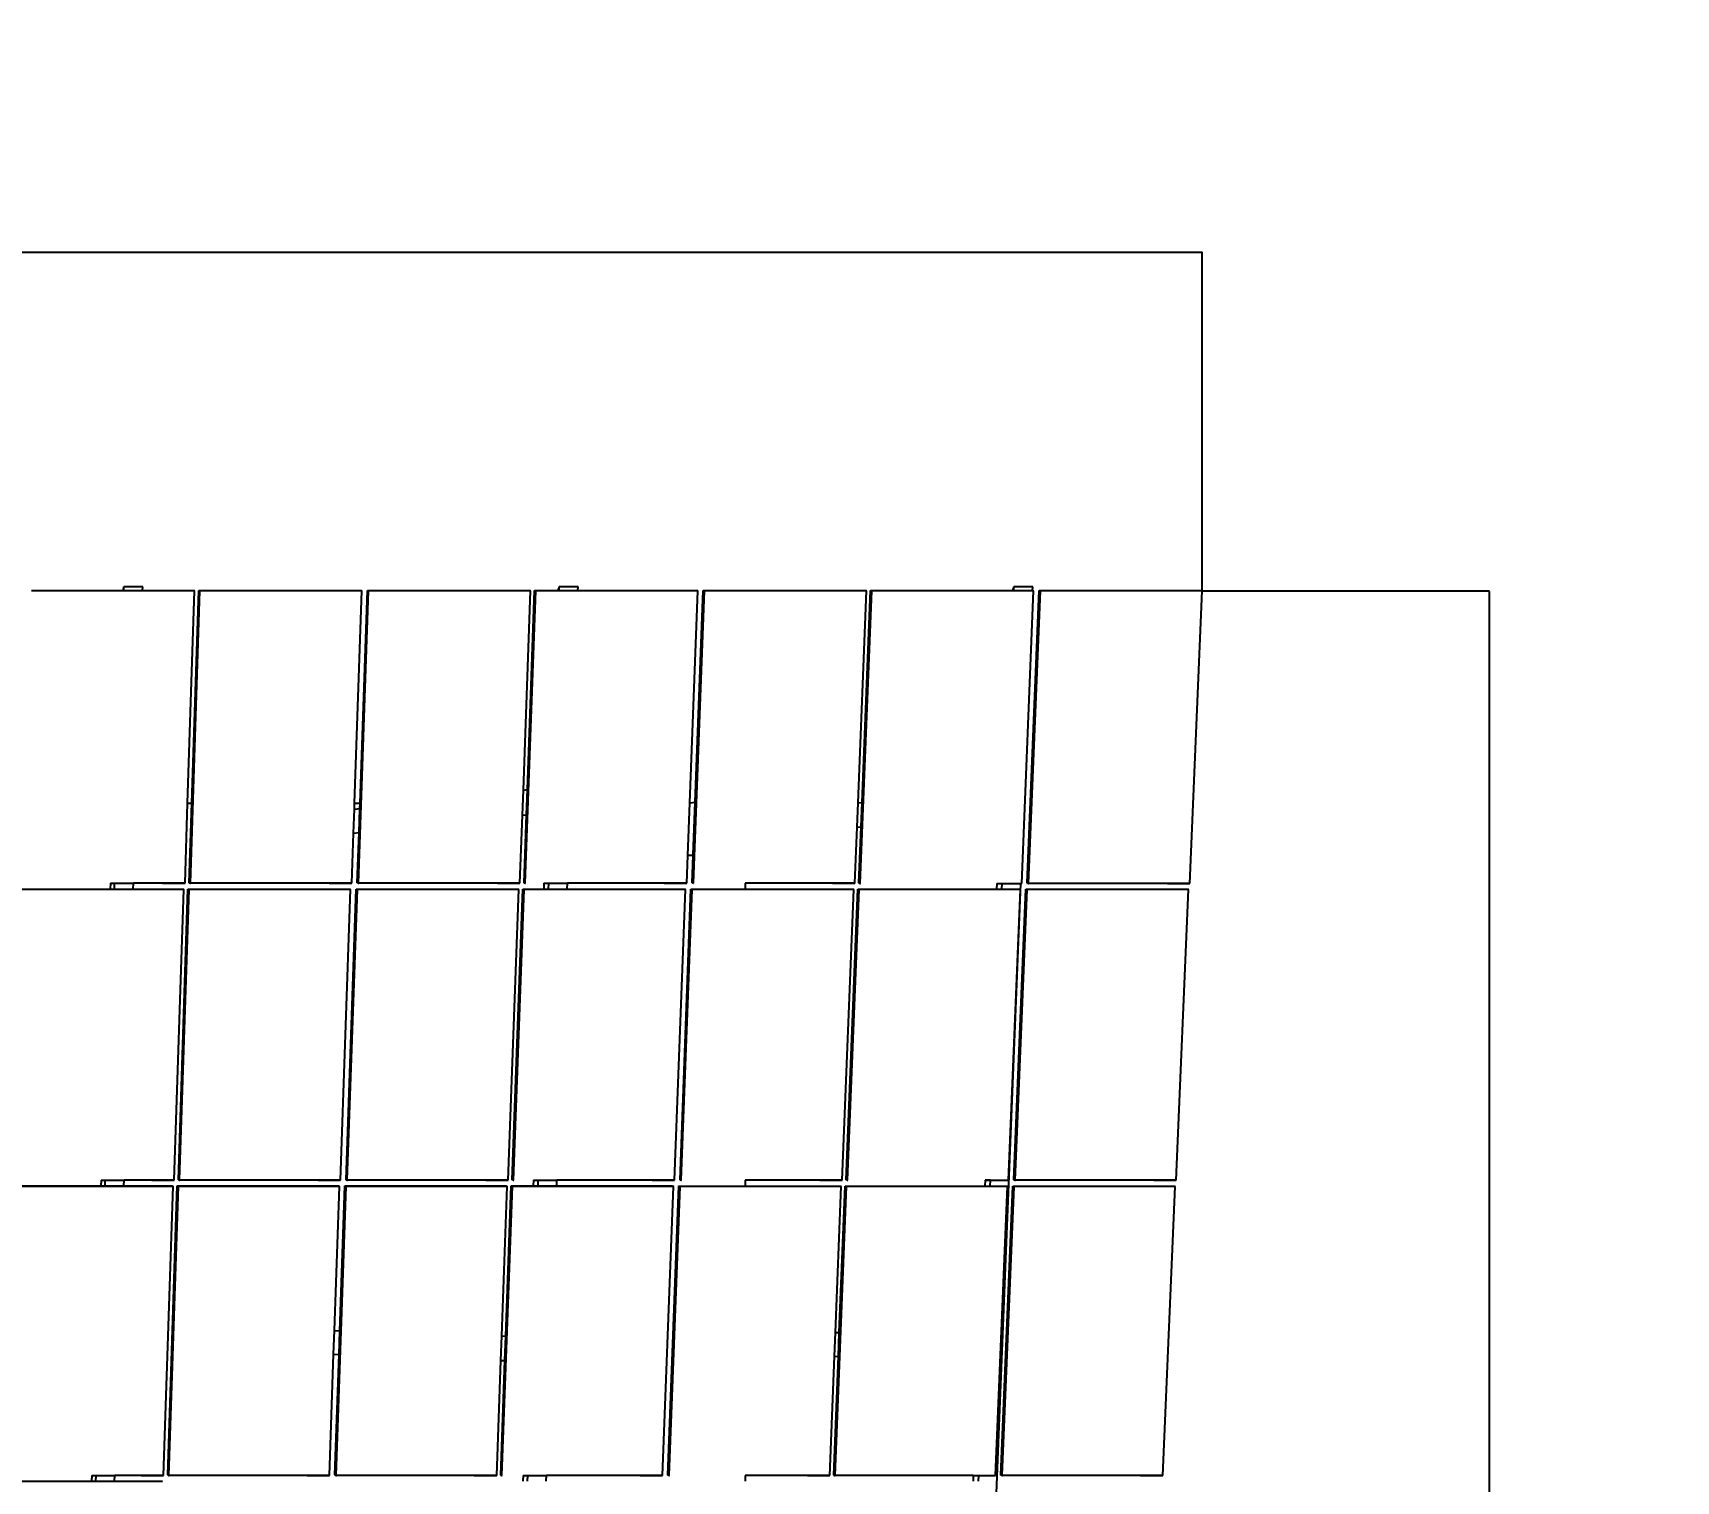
# Model space of a CAD drawing. Header units: inches. Extents: x -1856 to 1878, y -1863 to 1709.
# Drawn here: x 1251 to 1878, y -100 to 452 of the extents above; entities that cross this region are included whole.
import ezdxf

# ---------------------------------------------------------------- set-up
doc = ezdxf.new("R2010")
doc.units = ezdxf.units.IN
doc.header["$MEASUREMENT"] = 0
doc.dimstyles.get("Standard").update_dxf_attribs({"dimtxt": 36, "dimasz": 0.18, "dimexe": 0.18, "dimexo": 0.0625, "dimgap": 0.09, "dimtad": 0, "dimtih": 1, "dimtoh": 1, "dimdec": 4, "dimzin": 0, "dimdsep": 46, "dimtxsty": 'Standard', "dimcen": 0.09, "dimclrd": 1, "dimclre": 1, "dimclrt": 1, "dimadec": 0, "dimazin": 0, "dimtfac": 1, "dimtdec": 4, "dimtofl": 0, "dimtmove": 0, "dimatfit": 3, "dimfxl": 1, "dimtolj": 1, "dimtzin": 0, "dimarcsym": 0})

# ---------------------------------------------------------------- blocks, each defined once
blk = doc.blocks.new('*D1')
at = {"color": 1, "lineweight": -2, "transparency": 16777216}
for p, q in [((1697.19, 239.3), (1806.74, 239.3)), ((1806.56, 239.12), (1806.56, -615.37)), ((1806.56, -1506.04), (1806.56, -651.55)), ((1609.48, -1506.22), (1806.74, -1506.22))]:
    blk.add_line(p, q, dxfattribs=at)
at = {"color": 1, "transparency": 16777216}
for points in [[(1806.53, 239.12), (1806.59, 239.12), (1806.56, 239.3)], [(1806.53, -1506.04), (1806.59, -1506.04), (1806.56, -1506.22)]]:
    blk.add_solid(points, dxfattribs=at)
at = {"layer": 'Defpoints', "color": 0, "transparency": 16777216}
for p in [(1697.13, 239.3), (1609.42, -1506.22), (1806.56, -1506.22)]:
    blk.add_point(p, dxfattribs=at)
at = {"color": 1, "transparency": 16777216, "insert": (1806.56, -633.46), "char_height": 36, "attachment_point": 5}
blk.add_mtext('\\A1;126\' 4"', dxfattribs=at)
blk = doc.blocks.new('*D2')
at = {"color": 1, "lineweight": -2, "transparency": 16777216}
for p, q in [((545.7, 239.51), (545.7, 368.64)), ((545.88, 368.46), (1019.32, 368.46)), ((1696.95, 368.46), (1223.5, 368.46)), ((1697.13, 239.36), (1697.13, 368.64))]:
    blk.add_line(p, q, dxfattribs=at)
at = {"color": 1, "transparency": 16777216}
for points in [[(545.88, 368.49), (545.88, 368.43), (545.7, 368.46)], [(1696.95, 368.49), (1696.95, 368.43), (1697.13, 368.46)]]:
    blk.add_solid(points, dxfattribs=at)
at = {"layer": 'Defpoints', "color": 0, "transparency": 16777216}
for p in [(545.7, 368.46), (545.7, 239.45), (1697.13, 239.3)]:
    blk.add_point(p, dxfattribs=at)
at = {"color": 1, "transparency": 16777216, "insert": (1121.41, 368.46), "char_height": 36, "attachment_point": 5}
blk.add_mtext('\\A1; 80\' 2"', dxfattribs=at)

msp = doc.modelspace()

# ---------------------------------------------------------------- linework, layer by layer
for p, q in [((1250.53766, 239.43015), (1285.34969, 239.42958)), ((1250.98687, 239.30855), (1251.07688, 239.3096)), ((1312.74431, 239.30859), (1251.07688, 239.3096)), ((1285.76276, 240.87433), (1285.34969, 239.42958)), ((1285.34969, 239.42958), (1285.71749, 239.42958)), ((1285.71749, 239.42958), (1285.76276, 240.87433)), ((1285.71749, 239.42958), (1292.88515, 239.42946)), ((1292.93067, 240.87433), (1285.76276, 240.87433)), ((1292.88515, 239.42946), (1292.93067, 240.87433)), ((1292.88515, 239.42946), (1312.47181, 239.42914)), ((1310.08189, 158.31563), (1312.74431, 239.30859)), ((1310.91396, 127.774), (1314.58545, 239.30719)), ((1311.10302, 127.77375), (1314.77501, 239.30615)), ((1311.64305, 158.31563), (1314.31256, 239.42774)), ((1312.47181, 239.42914), (1312.74431, 239.30859)), ((1314.31256, 239.42774), (1314.58545, 239.30719)), ((1314.31256, 239.42774), (1376.2467, 239.42674)), ((1314.58545, 239.30719), (1314.77501, 239.30615)), ((1314.77501, 239.30615), (1314.86502, 239.3072)), ((1376.53245, 239.30619), (1314.86502, 239.3072)), ((1373.74074, 158.31563), (1376.53245, 239.30619)), ((1375.07485, 127.77299), (1378.92604, 239.30619)), ((1375.26391, 127.77275), (1379.1156, 239.30514)), ((1375.83966, 158.31563), (1378.63979, 239.42674)), ((1376.2467, 239.42674), (1376.53245, 239.30619)), ((1378.63979, 239.42674), (1378.92604, 239.30619)), ((1378.63979, 239.42674), (1440.57393, 239.42573)), ((1378.92604, 239.30619), (1379.1156, 239.30514)), ((1379.1156, 239.30514), (1379.2056, 239.30619)), ((1440.87303, 239.30518), (1379.2056, 239.30619)), ((1438.13227, 163.34323), (1440.87303, 239.30518)), ((1438.68483, 127.7706), (1442.71416, 239.30378)), ((1438.87388, 127.77036), (1442.90372, 239.30273)), ((1439.67301, 163.51823), (1442.41468, 239.42433)), ((1440.57393, 239.42573), (1440.87303, 239.30518)), ((1442.41468, 239.42433), (1442.71416, 239.30378)), ((1442.41468, 239.42433), (1451.35124, 239.42418)), ((1442.71416, 239.30378), (1442.90372, 239.30273)), ((1442.90372, 239.30273), (1442.99373, 239.30378)), ((1504.66115, 239.30277), (1442.99373, 239.30378)), ((1451.81941, 240.87433), (1451.35124, 239.42418)), ((1451.35124, 239.42418), (1451.7681, 239.42418)), ((1451.7681, 239.42418), (1451.81941, 240.87433)), ((1451.7681, 239.42418), (1458.93575, 239.42406)), ((1458.98732, 240.87433), (1451.81941, 240.87433)), ((1458.93575, 239.42406), (1458.98732, 240.87433)), ((1458.93575, 239.42406), (1504.34881, 239.42332)), ((1501.61558, 158.47118), (1504.66115, 239.30277)), ((1502.84571, 127.7696), (1507.05474, 239.30277)), ((1503.03476, 127.76935), (1507.24429, 239.30172)), ((1503.69586, 158.69072), (1506.7419, 239.42332)), ((1504.34881, 239.42332), (1504.66115, 239.30277)), ((1506.7419, 239.42332), (1507.05474, 239.30277)), ((1506.7419, 239.42332), (1568.67602, 239.42231)), ((1507.05474, 239.30277), (1507.24429, 239.30172)), ((1507.24429, 239.30172), (1507.33431, 239.30277)), ((1569.00172, 239.30176), (1507.33431, 239.30277)), ((1565.82379, 158.41595), (1569.00172, 239.30176)), ((1566.45567, 127.76721), (1570.84285, 239.30037)), ((1566.64472, 127.76696), (1571.03241, 239.29932)), ((1567.33711, 158.56905), (1570.51677, 239.42092)), ((1568.67602, 239.42231), (1569.00172, 239.30176)), ((1570.51677, 239.42092), (1570.84285, 239.30037)), ((1570.51677, 239.42092), (1624.73059, 239.42003)), ((1570.84285, 239.30037), (1571.03241, 239.29932)), ((1571.03241, 239.29932), (1571.12242, 239.30037)), ((1632.78983, 239.29936), (1571.12242, 239.30037)), ((1625.25619, 240.87433), (1624.73059, 239.42003)), ((1624.73059, 239.42003), (1625.19858, 239.42003)), ((1625.19858, 239.42003), (1625.25619, 240.87433)), ((1625.19858, 239.42003), (1632.36624, 239.41991)), ((1632.4241, 240.87433), (1625.25619, 240.87433)), ((1628.22963, 127.7662), (1632.78983, 239.29936)), ((1630.27899, 127.90951), (1634.84398, 239.41991)), ((1630.61654, 127.7662), (1635.18342, 239.29936)), ((1630.80559, 127.76596), (1635.37297, 239.29831)), ((1632.36624, 239.41991), (1632.4241, 240.87433)), ((1632.36624, 239.41991), (1632.45089, 239.41991)), ((1632.45089, 239.41991), (1632.78983, 239.29936)), ((1634.84398, 239.41991), (1635.18342, 239.29936)), ((1634.84398, 239.41991), (1696.7781, 239.4189)), ((1635.18342, 239.29936), (1635.37297, 239.29831)), ((1635.37297, 239.29831), (1635.46299, 239.29936)), ((1697.13039, 239.29835), (1635.46299, 239.29936)), ((1692.3905, 127.7652), (1697.13039, 239.29835)), ((1696.7781, 239.4189), (1697.13039, 239.29835)), ((1437.78722, 153.78009), (1438.13227, 163.34323)), ((1438.13227, 163.34323), (1439.67301, 163.51823)), ((1439.32723, 153.9448), (1439.67301, 163.51823)), ((1309.07797, 127.77539), (1310.08189, 158.31563)), ((1310.08189, 158.31563), (1311.64305, 158.31563)), ((1310.6426, 127.9173), (1311.64305, 158.31563)), ((1373.66163, 156.02065), (1373.74074, 158.31563)), ((1373.74074, 158.31563), (1375.83966, 158.31563)), ((1375.76869, 156.25997), (1375.83966, 158.31563)), ((1500.86081, 138.43911), (1501.61558, 158.47118)), ((1501.61558, 158.47118), (1503.69586, 158.69072)), ((1502.939, 138.6308), (1503.69586, 158.69072)), ((1565.46004, 149.15775), (1565.82379, 158.41595)), ((1565.82379, 158.41595), (1567.33711, 158.56905)), ((1566.97266, 149.30187), (1567.33711, 158.56905)), ((1373.34683, 146.8878), (1373.66163, 156.02065)), ((1373.66163, 156.02065), (1375.76869, 156.25997)), ((1375.45292, 147.11306), (1375.76869, 156.25997)), ((1436.84883, 127.77199), (1437.78722, 153.78009)), ((1437.78722, 153.78009), (1439.32723, 153.9448)), ((1438.38701, 127.9139), (1439.32723, 153.9448)), ((1372.68795, 127.77299), (1373.34683, 146.8878)), ((1373.34683, 146.8878), (1375.45292, 147.11306)), ((1374.7902, 127.9163), (1375.45292, 147.11306)), ((1564.61968, 127.7686), (1565.46004, 149.15775)), ((1565.46004, 149.15775), (1566.97266, 149.30187)), ((1566.1314, 127.91051), (1566.97266, 149.30187)), ((1500.4588, 127.7696), (1500.85831, 138.37278)), ((1500.85831, 138.37278), (1500.86081, 138.43911)), ((1502.92926, 138.37278), (1500.85831, 138.37278)), ((1500.86081, 138.43911), (1502.939, 138.6308)), ((1502.53461, 127.9129), (1502.92926, 138.37278)), ((1502.92926, 138.37278), (1502.939, 138.6308)), ((1246.60313, 125.54904), (1280.5257, 125.54849)), ((1308.63154, 125.40426), (1247.13999, 125.40526)), ((1280.59539, 127.77576), (1280.5257, 125.54849)), ((1280.5257, 125.54849), (1282.14897, 125.54846)), ((1280.59539, 127.77576), (1282.21877, 127.77573)), ((1282.14897, 125.54846), (1282.21877, 127.77573)), ((1282.14897, 125.54846), (1289.29674, 125.54835)), ((1282.21877, 127.77573), (1289.36692, 127.77559)), ((1289.29674, 125.54835), (1289.36692, 127.77559)), ((1289.29674, 125.54835), (1308.36066, 125.54804)), ((1309.07797, 127.77539), (1289.36692, 127.77559)), ((1300.4967, 127.77538), (1309.07792, 127.77399)), ((1304.98707, 14.5055), (1308.63154, 125.40426)), ((1306.5481, 14.6704), (1310.19617, 125.54665)), ((1306.81785, 14.50412), (1310.46742, 125.40287)), ((1307.00637, 14.50388), (1310.65645, 125.40182)), ((1308.36066, 125.54804), (1308.63154, 125.40426)), ((1309.07792, 127.77399), (1309.07797, 127.77539)), ((1310.19617, 125.54665), (1310.46742, 125.40287)), ((1310.19617, 125.54665), (1371.95369, 125.54565)), ((1310.46742, 125.40287), (1310.65645, 125.40182)), ((1310.61364, 127.77295), (1310.54542, 127.77295)), ((1310.91396, 127.774), (1310.6426, 127.9173)), ((1310.65645, 125.40182), (1310.74619, 125.40287)), ((1372.23773, 125.40186), (1310.74619, 125.40287)), ((1310.91396, 127.774), (1310.82421, 127.77295)), ((1310.95806, 127.77375), (1310.91396, 127.774)), ((1310.95806, 127.77375), (1311.10302, 127.77375)), ((1311.10302, 127.77375), (1311.17155, 127.77375)), ((1372.68795, 127.77299), (1311.19275, 127.774)), ((1364.10668, 127.77299), (1372.6879, 127.77159)), ((1368.41613, 14.50312), (1372.23773, 125.40186)), ((1370.51329, 14.6694), (1374.33996, 125.54565)), ((1370.79624, 14.50312), (1374.62449, 125.40186)), ((1370.98476, 14.50288), (1374.81351, 125.40082)), ((1371.95369, 125.54565), (1372.23773, 125.40186)), ((1372.6879, 127.77159), (1372.68795, 127.77299)), ((1374.33996, 125.54565), (1374.62449, 125.40186)), ((1374.33996, 125.54565), (1436.09747, 125.54464)), ((1374.62449, 125.40186), (1374.81351, 125.40082)), ((1374.77453, 127.77195), (1374.70631, 127.77195)), ((1375.07485, 127.77299), (1374.7902, 127.9163)), ((1374.81351, 125.40082), (1374.90326, 125.40186)), ((1436.3948, 125.40086), (1374.90326, 125.40186)), ((1375.07485, 127.77299), (1374.9851, 127.77195)), ((1375.11895, 127.77275), (1375.07485, 127.77299)), ((1375.11895, 127.77275), (1375.26391, 127.77275)), ((1375.26391, 127.77275), (1375.33243, 127.77275)), ((1436.84883, 127.77199), (1375.35364, 127.77299)), ((1428.26757, 127.77199), (1436.84878, 127.77059)), ((1432.39452, 14.50213), (1436.3948, 125.40086)), ((1433.92924, 14.66702), (1437.93298, 125.54325)), ((1434.22529, 14.50075), (1438.23068, 125.39947)), ((1434.41381, 14.5005), (1438.4197, 125.39843)), ((1436.09747, 125.54464), (1436.3948, 125.40086)), ((1436.84878, 127.77059), (1436.84883, 127.77199)), ((1437.93298, 125.54325), (1438.23068, 125.39947)), ((1437.93298, 125.54325), (1445.90578, 125.54313)), ((1438.23068, 125.39947), (1438.4197, 125.39843)), ((1438.3845, 127.76956), (1438.31628, 127.76956)), ((1438.68483, 127.7706), (1438.38701, 127.9139)), ((1438.4197, 125.39843), (1438.50945, 125.39947)), ((1500.00098, 125.39847), (1438.50945, 125.39947)), ((1438.68483, 127.7706), (1438.59507, 127.76956)), ((1438.72892, 127.77036), (1438.68483, 127.7706)), ((1438.72892, 127.77036), (1438.87388, 127.77036)), ((1438.87388, 127.77036), (1438.94241, 127.77036)), ((1445.98448, 127.77046), (1445.90578, 125.54313)), ((1445.90578, 125.54313), (1447.73871, 125.5431)), ((1445.98448, 127.77046), (1447.81752, 127.77043)), ((1447.73871, 125.5431), (1447.81752, 127.77043)), ((1447.73871, 125.5431), (1454.88647, 125.54298)), ((1447.81752, 127.77043), (1454.96567, 127.77029)), ((1454.88647, 125.54298), (1454.96567, 127.77029)), ((1454.88647, 125.54298), (1499.69049, 125.54225)), ((1500.4588, 127.7696), (1454.96567, 127.77029)), ((1491.87754, 127.76959), (1500.45875, 127.7682)), ((1495.82356, 14.49975), (1500.00098, 125.39847)), ((1497.89442, 14.66602), (1502.07676, 125.54225)), ((1498.20368, 14.49975), (1502.38774, 125.39847)), ((1498.3922, 14.4995), (1502.57676, 125.39743)), ((1499.69049, 125.54225), (1500.00098, 125.39847)), ((1500.45875, 127.7682), (1500.4588, 127.7696)), ((1502.07676, 125.54225), (1502.38774, 125.39847)), ((1502.07676, 125.54225), (1522.79874, 125.54192)), ((1502.38774, 125.39847), (1502.57676, 125.39743)), ((1502.54538, 127.76856), (1502.47716, 127.76856)), ((1502.84571, 127.7696), (1502.53461, 127.9129)), ((1502.57676, 125.39743), (1502.66651, 125.39847)), ((1564.15803, 125.39747), (1502.66651, 125.39847)), ((1502.84571, 127.7696), (1502.75595, 127.76856)), ((1502.8898, 127.76936), (1502.84571, 127.7696)), ((1502.8898, 127.76936), (1503.03476, 127.76935)), ((1503.03476, 127.76935), (1503.10329, 127.76935)), ((1522.79874, 127.76922), (1522.79874, 125.54192)), ((1564.61968, 127.7686), (1522.79874, 127.76922)), ((1522.79874, 125.54192), (1563.83427, 125.54125)), ((1556.03842, 127.76859), (1564.61962, 127.7672)), ((1559.80194, 14.49875), (1564.15803, 125.39747)), ((1561.31036, 14.66364), (1565.66976, 125.53986)), ((1561.63271, 14.49737), (1565.99391, 125.39608)), ((1561.82123, 14.49713), (1566.18293, 125.39503)), ((1563.83427, 125.54125), (1564.15803, 125.39747)), ((1564.61962, 127.7672), (1564.61968, 127.7686)), ((1565.66976, 125.53986), (1565.99391, 125.39608)), ((1565.66976, 125.53986), (1618.63595, 125.539)), ((1565.99391, 125.39608), (1566.18293, 125.39503)), ((1566.15534, 127.76616), (1566.08712, 127.76616)), ((1566.45567, 127.76721), (1566.1314, 127.91051)), ((1566.18293, 125.39503), (1566.27268, 125.39608)), ((1627.7642, 125.39507), (1566.27268, 125.39608)), ((1566.45567, 127.76721), (1566.36591, 127.76616)), ((1566.49976, 127.76696), (1566.45567, 127.76721)), ((1566.49976, 127.76696), (1566.64472, 127.76696)), ((1566.64472, 127.76696), (1566.71325, 127.76696)), ((1609.72081, -329.79019), (1627.92421, 127.7662)), ((1618.72404, 127.76621), (1618.63595, 125.539)), ((1618.63595, 125.539), (1620.68784, 125.53897)), ((1618.72404, 127.76621), (1620.77606, 127.7662)), ((1619.64837, 127.7662), (1628.22958, 127.7648)), ((1620.68784, 125.53897), (1620.77606, 127.7662)), ((1620.68784, 125.53897), (1627.42727, 125.53886)), ((1620.77606, 127.7662), (1627.92421, 127.7662)), ((1623.23097, 14.49637), (1627.7642, 125.39507)), ((1625.27554, 14.66265), (1629.81354, 125.53886)), ((1625.61109, 14.49637), (1630.15096, 125.39507)), ((1625.79961, 14.49613), (1630.33998, 125.39403)), ((1627.42727, 125.53886), (1627.7642, 125.39507)), ((1627.92421, 127.7662), (1628.22963, 127.7662)), ((1628.22958, 127.7648), (1628.22963, 127.7662)), ((1629.81354, 125.53886), (1630.15096, 125.39507)), ((1629.81354, 125.53886), (1691.57104, 125.53786)), ((1630.15096, 125.39507), (1630.33998, 125.39403)), ((1630.31621, 127.76516), (1630.24799, 127.76516)), ((1630.61654, 127.7662), (1630.27899, 127.90951)), ((1630.33998, 125.39403), (1630.42973, 125.39507)), ((1691.92125, 125.39407), (1630.42973, 125.39507)), ((1630.61654, 127.7662), (1630.52678, 127.76516)), ((1630.66063, 127.76596), (1630.61654, 127.7662)), ((1630.66063, 127.76596), (1630.80559, 127.76596)), ((1630.80559, 127.76596), (1630.87412, 127.76596)), ((1692.3905, 127.7652), (1630.89532, 127.7662)), ((1683.80924, 127.76519), (1692.39044, 127.7638)), ((1687.20935, 14.49537), (1691.92125, 125.39407)), ((1691.57104, 125.53786), (1691.92125, 125.39407)), ((1692.39044, 127.7638), (1692.3905, 127.7652)), ((1277.051, 14.50586), (1276.98245, 12.31503)), ((1277.051, 14.50586), (1278.66941, 14.50583)), ((1278.60075, 12.31501), (1278.66941, 14.50583)), ((1278.66941, 14.50583), (1285.79777, 14.5057)), ((1285.72874, 12.31489), (1285.79777, 14.5057)), ((1304.98707, 14.5055), (1285.79777, 14.5057)), ((1296.43022, 14.5055), (1304.98703, 14.50411)), ((1304.98703, 14.50411), (1304.98707, 14.5055)), ((1306.51838, 14.50308), (1306.45035, 14.50308)), ((1306.81785, 14.50412), (1306.5481, 14.6704)), ((1306.81785, 14.50412), (1306.72835, 14.50309)), ((1306.86182, 14.50388), (1306.81785, 14.50412)), ((1306.86182, 14.50388), (1307.00637, 14.50388)), ((1307.00637, 14.50388), (1307.0747, 14.50388)), ((1368.41613, 14.50312), (1307.09584, 14.50412)), ((1359.85927, 14.50312), (1368.41608, 14.50173)), ((1368.41608, 14.50173), (1368.41613, 14.50312)), ((1370.49677, 14.50209), (1370.42875, 14.50209)), ((1370.79624, 14.50312), (1370.51329, 14.6694)), ((1370.79624, 14.50312), (1370.70674, 14.50209)), ((1370.84021, 14.50288), (1370.79624, 14.50312)), ((1370.84021, 14.50288), (1370.98476, 14.50288)), ((1370.98476, 14.50288), (1371.05309, 14.50288)), ((1432.39452, 14.50213), (1371.07424, 14.50312)), ((1423.83766, 14.50212), (1432.39447, 14.50073)), ((1432.39447, 14.50073), (1432.39452, 14.50213)), ((1433.92582, 14.49971), (1433.85779, 14.49971)), ((1434.22529, 14.50075), (1433.92924, 14.66702)), ((1434.22529, 14.50075), (1434.13579, 14.49971)), ((1434.26926, 14.5005), (1434.22529, 14.50075)), ((1434.26926, 14.5005), (1434.41381, 14.5005)), ((1434.41381, 14.5005), (1434.48214, 14.5005)), ((1441.98234, 14.5006), (1441.90493, 12.3097)), ((1441.98234, 14.5006), (1443.80975, 14.50056)), ((1443.73223, 12.30967), (1443.80975, 14.50056)), ((1443.80975, 14.50056), (1450.93812, 14.50043)), ((1450.86021, 12.30955), (1450.93812, 14.50043)), ((1495.82356, 14.49975), (1450.93812, 14.50043)), ((1487.26671, 14.49974), (1495.82351, 14.49836)), ((1495.82351, 14.49836), (1495.82356, 14.49975)), ((1497.9042, 14.49871), (1497.83618, 14.49871)), ((1498.20368, 14.49975), (1497.89442, 14.66602)), ((1498.20368, 14.49975), (1498.11417, 14.49871)), ((1498.24764, 14.49951), (1498.20368, 14.49975)), ((1498.24764, 14.49951), (1498.3922, 14.4995)), ((1498.3922, 14.4995), (1498.46053, 14.4995)), ((1522.79874, 14.49928), (1522.79874, 12.30843)), ((1559.80194, 14.49875), (1522.79874, 14.49928)), ((1551.24509, 14.49875), (1559.80189, 14.49736)), ((1559.80189, 14.49736), (1559.80194, 14.49875)), ((1561.33324, 14.49633), (1561.26521, 14.49633)), ((1561.63271, 14.49737), (1561.31036, 14.66364)), ((1561.63271, 14.49737), (1561.5432, 14.49633)), ((1561.67668, 14.49713), (1561.63271, 14.49737)), ((1561.67668, 14.49713), (1561.82123, 14.49713)), ((1561.82123, 14.49713), (1561.88956, 14.49712)), ((1614.2438, 14.49637), (1614.15714, 12.3056)), ((1616.28952, 14.49637), (1614.2438, 14.49637)), ((1614.67412, 14.49637), (1623.23092, 14.49498)), ((1616.20274, 12.30556), (1616.28952, 14.49637)), ((1616.28952, 14.49637), (1623.23097, 14.49637)), ((1623.23092, 14.49498), (1623.23097, 14.49637)), ((1625.31161, 14.49534), (1625.24359, 14.49534)), ((1625.61109, 14.49637), (1625.27554, 14.66265)), ((1625.61109, 14.49637), (1625.52158, 14.49534)), ((1625.65506, 14.49613), (1625.61109, 14.49637)), ((1625.65506, 14.49613), (1625.79961, 14.49613)), ((1625.79961, 14.49613), (1625.86794, 14.49613)), ((1687.20935, 14.49537), (1625.88908, 14.49637)), ((1678.65249, 14.49537), (1687.20929, 14.49398)), ((1687.20929, 14.49398), (1687.20935, 14.49537)), ((1242.69098, 12.31559), (1276.98245, 12.31503)), ((1304.54216, 12.14784), (1243.2255, 12.14884)), ((1276.98245, 12.31503), (1278.60075, 12.31501)), ((1278.60075, 12.31501), (1285.72874, 12.31489)), ((1285.72874, 12.31489), (1304.27289, 12.31459)), ((1300.91938, -98.12186), (1304.54216, 12.14784)), ((1302.47682, -97.93425), (1306.10318, 12.31321)), ((1302.74497, -98.12323), (1306.37282, 12.14646)), ((1302.93295, -98.12347), (1306.56131, 12.14542)), ((1304.27289, 12.31459), (1304.54216, 12.14784)), ((1306.10318, 12.31321), (1306.37282, 12.14646)), ((1306.10318, 12.31321), (1367.68509, 12.31221)), ((1306.37282, 12.14646), (1306.56131, 12.14542)), ((1306.56131, 12.14542), (1306.6508, 12.14646)), ((1367.96744, 12.14546), (1306.6508, 12.14646)), ((1366.07208, -42.87071), (1367.96744, 12.14546)), ((1366.5419, -98.12422), (1370.34742, 12.14546)), ((1366.72989, -98.12446), (1370.5359, 12.14443)), ((1367.68509, 12.31221), (1367.96744, 12.14546)), ((1368.1583, -42.93618), (1370.06457, 12.31221)), ((1370.06457, 12.31221), (1370.34742, 12.14546)), ((1370.06457, 12.31221), (1431.64648, 12.31122)), ((1370.34742, 12.14546), (1370.5359, 12.14443)), ((1370.5359, 12.14443), (1370.6254, 12.14546)), ((1431.94204, 12.14447), (1370.6254, 12.14546)), ((1429.79105, -98.12659), (1433.7727, 12.14308)), ((1429.88585, -44.87334), (1431.94204, 12.14447)), ((1429.97904, -98.12683), (1433.96118, 12.14205)), ((1431.41068, -44.9212), (1433.47676, 12.30984)), ((1431.64648, 12.31122), (1431.94204, 12.14447)), ((1433.47676, 12.30984), (1433.7727, 12.14308)), ((1433.47676, 12.30984), (1441.90493, 12.3097)), ((1433.7727, 12.14308), (1433.96118, 12.14205)), ((1433.96118, 12.14205), (1434.05068, 12.14308)), ((1495.36731, 12.14209), (1434.05068, 12.14308)), ((1441.90493, 12.3097), (1443.73223, 12.30967)), ((1443.73223, 12.30967), (1450.86021, 12.30955)), ((1450.86021, 12.30955), (1495.05866, 12.30884)), ((1491.21461, -98.12758), (1495.36731, 12.14209)), ((1493.28055, -97.93859), (1497.43815, 12.30884)), ((1493.58798, -98.12758), (1497.74729, 12.14209)), ((1493.77596, -98.12782), (1497.93577, 12.14105)), ((1495.05866, 12.30884), (1495.36731, 12.14209)), ((1497.43815, 12.30884), (1497.74729, 12.14209)), ((1497.43815, 12.30884), (1522.79874, 12.30843)), ((1497.74729, 12.14209), (1497.93577, 12.14105)), ((1497.93577, 12.14105), (1498.02527, 12.14209)), ((1559.3419, 12.14109), (1498.02527, 12.14209)), ((1522.79874, 12.30843), (1559.02004, 12.30784)), ((1556.83711, -98.12994), (1561.17256, 12.13971)), ((1557.0251, -98.13019), (1561.36103, 12.13867)), ((1557.15556, -43.53249), (1559.3419, 12.14109)), ((1558.65373, -43.57438), (1560.85032, 12.30646)), ((1559.02004, 12.30784), (1559.3419, 12.14109)), ((1560.85032, 12.30646), (1561.17256, 12.13971)), ((1560.85032, 12.30646), (1614.15714, 12.3056)), ((1561.17256, 12.13971), (1561.36103, 12.13867)), ((1561.36103, 12.13867), (1561.45053, 12.13971)), ((1622.76716, 12.13871), (1561.45053, 12.13971)), ((1614.15714, 12.3056), (1616.20274, 12.30556)), ((1616.20274, 12.30556), (1622.43222, 12.30546)), ((1618.26067, -98.13094), (1622.76716, 12.13871)), ((1620.30046, -97.94195), (1624.8117, 12.30546)), ((1620.63403, -98.13094), (1625.14714, 12.13871)), ((1620.82202, -98.13118), (1625.33561, 12.13767)), ((1622.43222, 12.30546), (1622.76716, 12.13871)), ((1624.8117, 12.30546), (1625.14714, 12.13871)), ((1624.8117, 12.30546), (1686.39359, 12.30447)), ((1625.14714, 12.13871), (1625.33561, 12.13767)), ((1625.33561, 12.13767), (1625.42511, 12.13871)), ((1686.74174, 12.13771), (1625.42511, 12.13871)), ((1682.05758, -98.13193), (1686.74174, 12.13771)), ((1686.39359, 12.30447), (1686.74174, 12.13771)), ((1365.76335, -51.83222), (1366.07208, -42.87071)), ((1366.07208, -42.87071), (1368.1583, -42.93618)), ((1367.84862, -51.91136), (1368.1583, -42.93618)), ((1556.79839, -52.62769), (1557.15556, -43.53249)), ((1557.15556, -43.53249), (1558.65373, -43.57438)), ((1558.29587, -52.67831), (1558.65373, -43.57438)), ((1429.5476, -54.2529), (1429.88585, -44.87334)), ((1429.88585, -44.87334), (1431.41068, -44.9212)), ((1431.07172, -54.31075), (1431.41068, -44.9212)), ((1364.16854, -98.12422), (1365.76335, -51.83222)), ((1365.76335, -51.83222), (1367.84862, -51.91136)), ((1366.26063, -97.93524), (1367.84862, -51.91136)), ((1427.96547, -98.12521), (1429.5476, -54.2529)), ((1429.49676, -97.9376), (1431.07172, -54.31075)), ((1429.5476, -54.2529), (1431.07172, -54.31075)), ((1555.01154, -98.12857), (1556.79839, -52.62769)), ((1556.51667, -97.94096), (1558.29587, -52.67831)), ((1556.79839, -52.62769), (1558.29587, -52.67831)), ((1238.80101, -100.27572), (1273.4593, -100.27628)), ((1273.52672, -98.12151), (1273.4593, -100.27628)), ((1273.4593, -100.27628), (1275.07266, -100.2763)), ((1273.52672, -98.12151), (1275.14018, -98.12154)), ((1275.07266, -100.2763), (1275.14018, -98.12154)), ((1275.07266, -100.2763), (1282.18097, -100.27642)), ((1275.14018, -98.12154), (1282.24887, -98.12167)), ((1282.18097, -100.27642), (1282.24887, -98.12167)), ((1282.18097, -100.27642), (1300.20831, -100.27671)), ((1300.91938, -98.12186), (1282.24887, -98.12167)), ((1292.3868, -98.12186), (1300.91934, -98.12324)), ((1300.20831, -100.27671), (1300.47597, -100.46616)), ((1300.91934, -98.12324), (1300.91938, -98.12186)), ((1302.44635, -98.12426), (1302.37852, -98.12426)), ((1302.74497, -98.12323), (1302.47682, -97.93425)), ((1302.74497, -98.12323), (1302.65572, -98.12426)), ((1302.78881, -98.12347), (1302.74497, -98.12323)), ((1302.78881, -98.12347), (1302.93295, -98.12347)), ((1302.93295, -98.12347), (1303.00109, -98.12347)), ((1364.16854, -98.12422), (1303.02217, -98.12323)), ((1355.63595, -98.12423), (1364.16849, -98.12561)), ((1364.16849, -98.12561), (1364.16854, -98.12422)), ((1366.24328, -98.12525), (1366.17545, -98.12525)), ((1366.5419, -98.12422), (1366.26063, -97.93524)), ((1366.5419, -98.12422), (1366.45266, -98.12525)), ((1366.58575, -98.12446), (1366.5419, -98.12422)), ((1366.58575, -98.12446), (1366.72989, -98.12446)), ((1366.72989, -98.12446), (1366.79803, -98.12447)), ((1427.96547, -98.12521), (1366.81911, -98.12422)), ((1419.43289, -98.12522), (1427.96542, -98.1266)), ((1427.96542, -98.1266), (1427.96547, -98.12521)), ((1429.49243, -98.12762), (1429.4246, -98.12762)), ((1429.79105, -98.12659), (1429.49676, -97.9376)), ((1429.79105, -98.12659), (1429.7018, -98.12762)), ((1429.83489, -98.12683), (1429.79105, -98.12659)), ((1429.83489, -98.12683), (1429.97904, -98.12683)), ((1429.97904, -98.12683), (1430.04717, -98.12683)), ((1438.00289, -98.12674), (1437.92676, -100.28158)), ((1438.00289, -98.12674), (1439.82473, -98.12678)), ((1439.74848, -100.28161), (1439.82473, -98.12678)), ((1439.82473, -98.12678), (1446.93341, -98.12691)), ((1446.85679, -100.28173), (1446.93341, -98.12691)), ((1491.21461, -98.12758), (1446.93341, -98.12691)), ((1482.68203, -98.12758), (1491.21456, -98.12896)), ((1491.21456, -98.12896), (1491.21461, -98.12758)), ((1493.28935, -98.12861), (1493.22152, -98.12861)), ((1493.58798, -98.12758), (1493.28055, -97.93859)), ((1493.58798, -98.12758), (1493.49873, -98.12861)), ((1493.63182, -98.12782), (1493.58798, -98.12758)), ((1493.63182, -98.12782), (1493.77596, -98.12782)), ((1493.77596, -98.12782), (1493.8441, -98.12782)), ((1522.79874, -98.12813), (1522.79874, -100.28291)), ((1555.01154, -98.12857), (1522.79874, -98.12813)), ((1546.47895, -98.12858), (1555.01148, -98.12996)), ((1555.01148, -98.12996), (1555.01154, -98.12857)), ((1556.53849, -98.13098), (1556.47066, -98.13098)), ((1556.83711, -98.12994), (1556.51667, -97.94096)), ((1556.83711, -98.12994), (1556.74786, -98.13098)), ((1556.88096, -98.13019), (1556.83711, -98.12994)), ((1556.88096, -98.13019), (1557.0251, -98.13019)), ((1557.0251, -98.13019), (1557.09323, -98.13019)), ((1557.09323, -98.13019), (1557.11432, -98.12994)), ((1609.78897, -98.13094), (1557.11432, -98.12994)), ((1609.78897, -98.13094), (1609.70374, -100.28566)), ((1609.72808, -98.13094), (1618.26061, -98.13232)), ((1609.78897, -98.13094), (1611.82844, -98.13094)), ((1611.74309, -100.28569), (1611.82844, -98.13094)), ((1611.82844, -98.13094), (1618.26067, -98.13094)), ((1618.26061, -98.13232), (1618.26067, -98.13094)), ((1620.3354, -98.13197), (1620.26757, -98.13197)), ((1620.63403, -98.13094), (1620.30046, -97.94195)), ((1620.63403, -98.13094), (1620.54478, -98.13197)), ((1620.67787, -98.13118), (1620.63403, -98.13094)), ((1620.67787, -98.13118), (1620.82202, -98.13118)), ((1620.82202, -98.13118), (1620.89015, -98.13118)), ((1682.05758, -98.13193), (1620.91124, -98.13094)), ((1673.525, -98.13193), (1682.05752, -98.13331)), ((1682.05752, -98.13331), (1682.05758, -98.13193))]:
    msp.add_line(p, q)

# ---------------------------------------------------------------- dimensions: what is measured, and where the dimension line sits
dim = msp.add_linear_dim(base=(545.69942, 368.45519), p1=(1697.13039, 239.29835), p2=(545.69942, 239.44823), text=' 80\' 2"', dimstyle='Standard')
dim.commit()
dim.dimension.update_dxf_attribs({"geometry": '*D2', "text_midpoint": (1121.41491, 368.45519)})
dim = msp.add_linear_dim(base=(1806.55546, -1506.21502), p1=(1697.13039, 239.29835), p2=(1609.42029, -1506.21502), angle=90, text='126\' 4"', dimstyle='Standard')
dim.commit()
dim.dimension.update_dxf_attribs({"geometry": '*D1', "text_midpoint": (1806.55546, -633.45834)})

doc.saveas('drawing.dxf')
